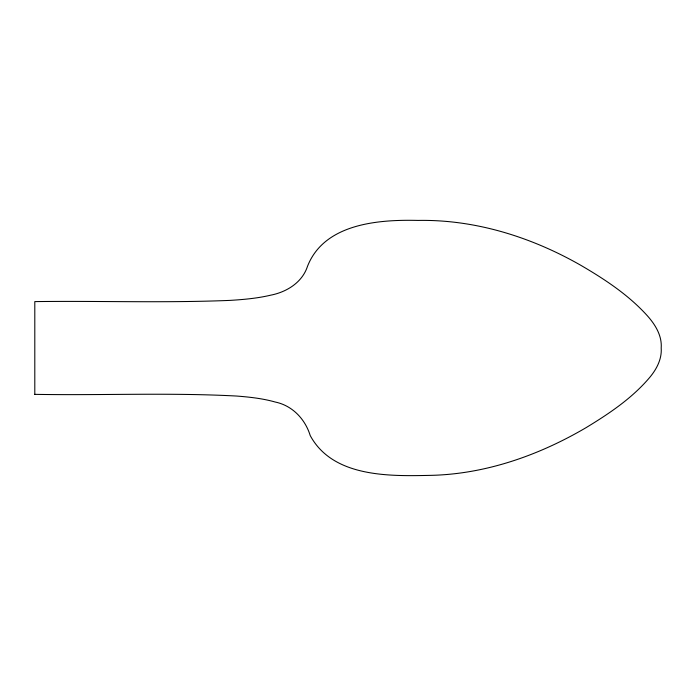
<?xml version="1.0" encoding="UTF-8"?>
<svg xmlns="http://www.w3.org/2000/svg" width="696" height="696" viewBox="0 0 696 696"><rect width="100%" height="100%" fill="white"/><g stroke="black" fill="none" stroke-linecap="round" stroke-linejoin="round"><path stroke-width="1.04" d="M34.8 394.354C102.034 395.511 169.389 392.474 236.579 396.041C249.577 397.042 262.644 398.469 275.225 402.027C292.39 405.577 305.17 419.114 310.216 435.557C332.497 476.803 387.768 476.273 428.414 475.403C484.112 474.663 538.199 455.732 585.893 427.762C609.017 413.728 632.046 398.321 649.664 377.493C656.563 369.28 662 359.04 661.2 348C662.105 335.75 655.327 324.736 647.497 315.932C628.671 295 604.815 279.305 580.664 265.22C531.335 237.058 475.185 219.388 418.018 220.423C378.589 219.458 324.293 223.477 307.493 266.333C302.238 282.524 286.578 292.103 270.587 295.2C257.303 298.34 243.652 299.55 230.054 300.385C165.013 303.056 99.867 300.776 34.8 301.603L34.8 394.397"/></g></svg>
